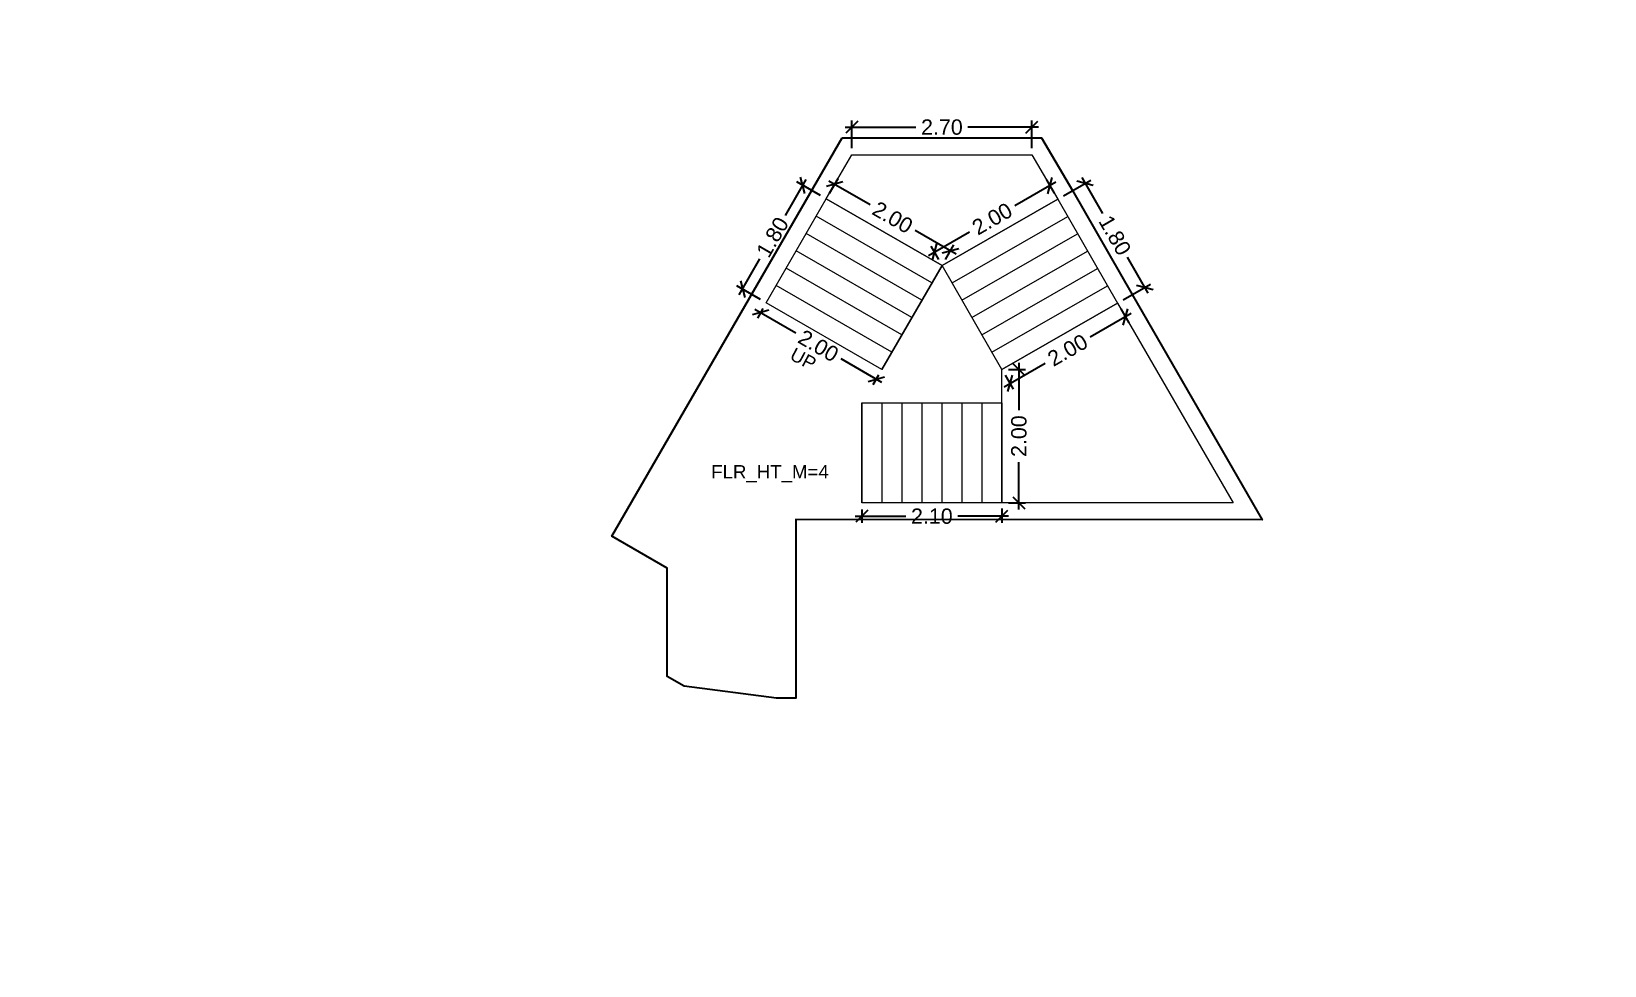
# Model space of a CAD drawing. Header units: metres. Extents: x 256329 to 886268, y -249371 to 355.
# Drawn here: x 286741.95 to 286765.53, y -1216.01 to -1201.99 of the extents above; entities that cross this region are included whole.
import ezdxf

# ---------------------------------------------------------------- set-up
doc = ezdxf.new("R2010")
doc.units = ezdxf.units.M
doc.header["$MEASUREMENT"] = 0
doc.header["$PDMODE"] = 35
doc.linetypes.add('CONTINOUS', pattern=[0])
doc.layers.get('0').update_dxf_attribs({"lineweight": 18})
doc.layers.get('Defpoints').update_dxf_attribs({"lineweight": 20})
doc.layers.add('A_TEXT', color=4, linetype='Continuous', lineweight=0, transparency=0.3)
doc.layers.add('BLK_2_FLR_3_STAIR_2', color=7, linetype='Continuous', plot=False)
for name, color, linetype, lineweight in [('BLK_2_FLR_3_STAIR_2_FLIGHT_1', 7, 'Continuous', 0), ('BLK_2_FLR_3_STAIR_2_FLIGHT_2', 7, 'Continuous', 0), ('BLK_2_FLR_3_STAIR_2_FLIGHT_3', 7, 'Continuous', 0), ('BLK_2_FLR_3_STAIR_2_LANDING_1', 7, 'Continuous', 0), ('BLK_2_FLR_3_STAIR_2_LANDING_2', 7, 'Continuous', 0)]:
    doc.layers.add(name, color=color, linetype=linetype, lineweight=lineweight)
doc.styles.add('Arial', font='arial.ttf')
doc.styles.get("Standard").update_dxf_attribs({"font": 'arial.ttf'})
doc.dimstyles.new('METRIC DIM', dxfattribs={"dimtxt": 0.23, "dimasz": 0.18, "dimexe": 0.1, "dimexo": 0.1, "dimgap": 0.09, "dimtad": 0, "dimzin": 0, "dimdsep": 46, "dimtxsty": 'Standard', "dimblk": 'OBLIQUE', "dimcen": 0, "dimdle": 0.1, "dimclrd": 147, "dimclre": 147, "dimclrt": 7, "dimadec": 0, "dimazin": 0, "dimtfac": 1, "dimtofl": 0, "dimtmove": 0, "dimatfit": 2, "dimfxl": 0.125, "dimtolj": 1, "dimtzin": 0, "dimarcsym": 0})

# ---------------------------------------------------------------- blocks, each defined once
blk = doc.blocks.new('_Oblique')
at = {"color": 0, "linetype": 'ByBlock', "lineweight": -2}
blk.add_line((-0.5, -0.5), (0.5, 0.5), dxfattribs=at)
blk = doc.blocks.new('*D1361')
at = {"layer": 'BLK_2_FLR_3_STAIR_2_FLIGHT_2', "color": 147, "lineweight": -2, "transparency": 16777216}
for p, q in [((286757.421107, -1204.457693), (286757.830231, -1204.2226)), ((286757.693703, -1204.185718), (286758.00385, -1204.725455)), ((286758.690159, -1205.919811), (286758.380012, -1205.380074)), ((286758.317917, -1206.018376), (286758.727041, -1205.783283))]:
    blk.add_line(p, q, dxfattribs=at)
at = {"layer": 'Defpoints', "color": 0, "linetype": 'CONTINOUS', "transparency": 16777216}
for p in [(286757.334403, -1204.507516, 0.042641), (286758.640336, -1205.833106), (286758.231213, -1206.068199, 0.042641)]:
    blk.add_point(p, dxfattribs=at)
at = {"layer": 'BLK_2_FLR_3_STAIR_2_FLIGHT_2', "color": 147, "linetype": 'CONTINOUS', "lineweight": -2, "transparency": 16777216, "xscale": 0.18, "yscale": 0.18, "zscale": 0.18}
for p, rotation in [((286757.743526, -1204.272423), 119.882813), ((286758.640336, -1205.833106), 299.882813)]:
    blk.add_blockref('_Oblique', p, dxfattribs=dict(at, rotation=rotation))
at = {"layer": 'BLK_2_FLR_3_STAIR_2_FLIGHT_2', "color": 7, "linetype": 'CONTINOUS', "transparency": 16777216, "insert": (286758.191931, -1205.052765), "char_height": 0.23, "attachment_point": 5, "rotation": 299.8828126}
blk.add_mtext('\\A1;1.80', dxfattribs=at)
blk = doc.blocks.new('*D1362')
at = {"layer": 'BLK_2_FLR_3_STAIR_2_LANDING_1', "color": 147, "lineweight": -2, "transparency": 16777216}
for p, q in [((286753.905598, -1204.23533), (286754.521524, -1204.589474)), ((286753.914997, -1204.419602), (286754.042135, -1204.198484)), ((286755.81414, -1205.332699), (286755.198214, -1204.978555)), ((286755.650156, -1205.41728), (286755.777294, -1205.196162))]:
    blk.add_line(p, q, dxfattribs=at)
at = {"layer": 'Defpoints', "color": 0, "linetype": 'CONTINOUS', "transparency": 16777216}
for p in [(286753.865151, -1204.506293, 0.042641), (286755.60031, -1205.503971, 0.042641), (286755.727448, -1205.282854)]:
    blk.add_point(p, dxfattribs=at)
at = {"layer": 'BLK_2_FLR_3_STAIR_2_LANDING_1', "color": 147, "linetype": 'CONTINOUS', "lineweight": -2, "transparency": 16777216, "xscale": 0.18, "yscale": 0.18, "zscale": 0.18}
for p, rotation in [((286753.992289, -1204.285175), 150.102044), ((286755.727448, -1205.282854), 330.102044)]:
    blk.add_blockref('_Oblique', p, dxfattribs=dict(at, rotation=rotation))
at = {"layer": 'BLK_2_FLR_3_STAIR_2_LANDING_1', "color": 7, "linetype": 'CONTINOUS', "transparency": 16777216, "insert": (286754.859869, -1204.784014), "char_height": 0.23, "attachment_point": 5, "rotation": 330.1020442}
blk.add_mtext('\\A1;2.00', dxfattribs=at)
blk = doc.blocks.new('*D1363')
at = {"layer": 'BLK_2_FLR_3_STAIR_2_FLIGHT_2', "color": 147, "lineweight": -2, "transparency": 16777216}
for p, q in [((286757.305769, -1204.256974), (286756.690415, -1204.610573)), ((286757.28458, -1204.420811), (286757.169242, -1204.220092)), ((286755.398267, -1205.353075), (286756.013622, -1204.999476)), ((286755.550488, -1205.417267), (286755.435149, -1205.216548))]:
    blk.add_line(p, q, dxfattribs=at)
at = {"layer": 'Defpoints', "color": 0, "linetype": 'CONTINOUS', "transparency": 16777216}
for p in [(286757.219064, -1204.306797), (286757.334403, -1204.507516, 0.042641), (286755.60031, -1205.503971, 0.042641)]:
    blk.add_point(p, dxfattribs=at)
at = {"layer": 'BLK_2_FLR_3_STAIR_2_FLIGHT_2', "color": 147, "linetype": 'CONTINOUS', "lineweight": -2, "transparency": 16777216, "xscale": 0.18, "yscale": 0.18, "zscale": 0.18}
for p, rotation in [((286757.219064, -1204.306797), 29.88281300000001), ((286755.484972, -1205.303252), 209.882813)]:
    blk.add_blockref('_Oblique', p, dxfattribs=dict(at, rotation=rotation))
at = {"layer": 'BLK_2_FLR_3_STAIR_2_FLIGHT_2', "color": 7, "linetype": 'CONTINOUS', "transparency": 16777216, "insert": (286756.352018, -1204.805025), "char_height": 0.23, "attachment_point": 5, "rotation": 29.8828126}
blk.add_mtext('\\A1;2.00', dxfattribs=at)
blk = doc.blocks.new('*D1365')
at = {"layer": 'BLK_2_FLR_3_STAIR_2_FLIGHT_1', "color": 147, "lineweight": -2, "transparency": 16777216}
for p, q in [((286752.795189, -1206.160267), (286753.409603, -1206.514844)), ((286752.915463, -1206.151921), (286752.831817, -1206.296863)), ((286754.700087, -1207.25958), (286754.085673, -1206.905003)), ((286754.647137, -1207.151267), (286754.563491, -1207.296208))]:
    blk.add_line(p, q, dxfattribs=at)
at = {"layer": 'Defpoints', "color": 0, "linetype": 'CONTINOUS', "transparency": 16777216}
for p in [(286752.881801, -1206.210251), (286752.965446, -1206.065309, 0.042641), (286754.69712, -1207.064655, 0.042641)]:
    blk.add_point(p, dxfattribs=at)
at = {"layer": 'BLK_2_FLR_3_STAIR_2_FLIGHT_1', "color": 147, "linetype": 'CONTINOUS', "lineweight": -2, "transparency": 16777216, "xscale": 0.18, "yscale": 0.18, "zscale": 0.18}
for p, rotation in [((286752.881801, -1206.210251), 150.01084), ((286754.613475, -1207.209596), 330.01084)]:
    blk.add_blockref('_Oblique', p, dxfattribs=dict(at, rotation=rotation))
at = {"layer": 'BLK_2_FLR_3_STAIR_2_FLIGHT_1', "color": 7, "linetype": 'CONTINOUS', "transparency": 16777216, "insert": (286753.747638, -1206.709924), "char_height": 0.23, "attachment_point": 5, "rotation": 330.0108404}
blk.add_mtext('\\A1;2.00', dxfattribs=at)
blk = doc.blocks.new('*D1366')
at = {"layer": 'BLK_2_FLR_3_STAIR_2_LANDING_2', "color": 147, "lineweight": -2, "transparency": 16777216}
for p, q in [((286758.281035, -1206.154904), (286758.40063, -1206.36303)), ((286758.437512, -1206.226502), (286757.822157, -1206.580101)), ((286756.53001, -1207.322603), (286757.145365, -1206.969004)), ((286756.546943, -1207.151359), (286756.666537, -1207.359485))]:
    blk.add_line(p, q, dxfattribs=at)
at = {"layer": 'Defpoints', "color": 0, "linetype": 'CONTINOUS', "transparency": 16777216}
for p in [(286758.231213, -1206.068199, 0.042641), (286758.350807, -1206.276325), (286756.49712, -1207.064655, 0.042641)]:
    blk.add_point(p, dxfattribs=at)
at = {"layer": 'BLK_2_FLR_3_STAIR_2_LANDING_2', "color": 147, "linetype": 'CONTINOUS', "lineweight": -2, "transparency": 16777216, "xscale": 0.18, "yscale": 0.18, "zscale": 0.18}
for p, rotation in [((286758.350807, -1206.276325), 29.88281300000001), ((286756.616715, -1207.27278), 209.882813)]:
    blk.add_blockref('_Oblique', p, dxfattribs=dict(at, rotation=rotation))
at = {"layer": 'BLK_2_FLR_3_STAIR_2_LANDING_2', "color": 7, "linetype": 'CONTINOUS', "transparency": 16777216, "insert": (286757.483761, -1206.774553), "char_height": 0.23, "attachment_point": 5, "rotation": 29.8828126}
blk.add_mtext('\\A1;2.00', dxfattribs=at)
blk = doc.blocks.new('*D1367')
at = {"layer": 'BLK_2_FLR_3_STAIR_2_LANDING_2', "color": 147, "lineweight": -2, "transparency": 16777216}
for p, q in [((286756.59712, -1207.064655), (286756.852771, -1207.064655)), ((286756.752771, -1206.964655), (286756.752771, -1207.674368)), ((286756.752771, -1209.164655), (286756.752771, -1208.454941)), ((286756.59712, -1209.064655), (286756.852771, -1209.064655))]:
    blk.add_line(p, q, dxfattribs=at)
at = {"layer": 'Defpoints', "color": 0, "linetype": 'CONTINOUS', "transparency": 16777216}
for p in [(286756.49712, -1207.064655, 0.042641), (286756.49712, -1209.064655, 0.042641), (286756.752771, -1209.064655)]:
    blk.add_point(p, dxfattribs=at)
at = {"layer": 'BLK_2_FLR_3_STAIR_2_LANDING_2', "color": 147, "linetype": 'CONTINOUS', "lineweight": -2, "transparency": 16777216, "xscale": 0.18, "yscale": 0.18, "zscale": 0.18}
for p, rotation in [((286756.752771, -1207.064655), 90), ((286756.752771, -1209.064655), 270)]:
    blk.add_blockref('_Oblique', p, dxfattribs=dict(at, rotation=rotation))
at = {"layer": 'BLK_2_FLR_3_STAIR_2_LANDING_2', "color": 7, "linetype": 'CONTINOUS', "transparency": 16777216, "insert": (286756.752771, -1208.064655), "char_height": 0.23, "attachment_point": 5, "rotation": 90}
blk.add_mtext('\\A1;2.00', dxfattribs=at)
blk = doc.blocks.new('*D1368')
at = {"layer": 'BLK_2_FLR_3_STAIR_2_FLIGHT_1', "color": 147, "lineweight": -2, "transparency": 16777216}
for p, q in [((286753.559206, -1204.214275), (286753.248058, -1204.753435)), ((286753.778539, -1204.456309), (286753.42261, -1204.250903)), ((286752.559534, -1205.946515), (286752.870682, -1205.407355)), ((286752.878834, -1206.015325), (286752.522905, -1205.809919))]:
    blk.add_line(p, q, dxfattribs=at)
at = {"layer": 'Defpoints', "color": 0, "linetype": 'CONTINOUS', "transparency": 16777216}
for p in [(286753.865151, -1204.506293, 0.042641), (286752.609517, -1205.859903), (286752.965446, -1206.065309, 0.042641)]:
    blk.add_point(p, dxfattribs=at)
at = {"layer": 'BLK_2_FLR_3_STAIR_2_FLIGHT_1', "color": 147, "linetype": 'CONTINOUS', "lineweight": -2, "transparency": 16777216, "xscale": 0.18, "yscale": 0.18, "zscale": 0.18}
for p, rotation in [((286753.509222, -1204.300887), 60.01084000000001), ((286752.609517, -1205.859903), 240.01084)]:
    blk.add_blockref('_Oblique', p, dxfattribs=dict(at, rotation=rotation))
at = {"layer": 'BLK_2_FLR_3_STAIR_2_FLIGHT_1', "color": 7, "linetype": 'CONTINOUS', "transparency": 16777216, "insert": (286753.05937, -1205.080395), "char_height": 0.23, "attachment_point": 5, "rotation": 60.0108404}
blk.add_mtext('\\A1;1.80', dxfattribs=at)
blk = doc.blocks.new('*D1369')
at = {"layer": 'BLK_2_FLR_3_STAIR_2_FLIGHT_3', "color": 147, "lineweight": -2, "transparency": 16777216}
for p, q in [((286754.29712, -1209.266003), (286755.056834, -1209.266003)), ((286754.39712, -1209.164655), (286754.39712, -1209.366003)), ((286756.59712, -1209.266003), (286755.837407, -1209.266003)), ((286756.49712, -1209.150856), (286756.49712, -1209.366003))]:
    blk.add_line(p, q, dxfattribs=at)
at = {"layer": 'Defpoints', "color": 0, "linetype": 'CONTINOUS', "transparency": 16777216}
for p in [(286754.39712, -1209.064655, 0.042641), (286756.49712, -1209.050856, 0.042641), (286756.49712, -1209.266003)]:
    blk.add_point(p, dxfattribs=at)
at = {"layer": 'BLK_2_FLR_3_STAIR_2_FLIGHT_3', "color": 147, "linetype": 'CONTINOUS', "lineweight": -2, "transparency": 16777216, "xscale": 0.18, "yscale": 0.18, "zscale": 0.18, "rotation": 180}
blk.add_blockref('_Oblique', (286754.39712, -1209.266003), dxfattribs=at)
at = {"layer": 'BLK_2_FLR_3_STAIR_2_FLIGHT_3', "color": 147, "linetype": 'CONTINOUS', "lineweight": -2, "transparency": 16777216, "xscale": 0.18, "yscale": 0.18, "zscale": 0.18}
blk.add_blockref('_Oblique', (286756.49712, -1209.266003), dxfattribs=at)
at = {"layer": 'BLK_2_FLR_3_STAIR_2_FLIGHT_3', "color": 7, "linetype": 'CONTINOUS', "transparency": 16777216, "insert": (286755.44712, -1209.266003), "char_height": 0.23, "attachment_point": 5}
blk.add_mtext('\\A1;2.10', dxfattribs=at)
blk = doc.blocks.new('*D1370')
at = {"layer": 'BLK_2_FLR_3_STAIR_2_LANDING_1', "color": 147, "lineweight": -2, "transparency": 16777216}
for p, q in [((286754.24847, -1203.743078), (286754.24847, -1203.329908)), ((286756.94741, -1203.743742), (286756.94741, -1203.329908)), ((286754.14847, -1203.429908), (286755.207653, -1203.429908)), ((286757.04741, -1203.429908), (286755.988226, -1203.429908))]:
    blk.add_line(p, q, dxfattribs=at)
at = {"layer": 'Defpoints', "color": 0, "linetype": 'CONTINOUS', "transparency": 16777216}
for p in [(286756.94741, -1203.429908), (286754.24847, -1203.843078, 0.042641), (286756.94741, -1203.843742, 0.042641)]:
    blk.add_point(p, dxfattribs=at)
at = {"layer": 'BLK_2_FLR_3_STAIR_2_LANDING_1', "color": 147, "linetype": 'CONTINOUS', "lineweight": -2, "transparency": 16777216, "xscale": 0.18, "yscale": 0.18, "zscale": 0.18, "rotation": 180}
blk.add_blockref('_Oblique', (286754.24847, -1203.429908), dxfattribs=at)
at = {"layer": 'BLK_2_FLR_3_STAIR_2_LANDING_1', "color": 147, "linetype": 'CONTINOUS', "lineweight": -2, "transparency": 16777216, "xscale": 0.18, "yscale": 0.18, "zscale": 0.18}
blk.add_blockref('_Oblique', (286756.94741, -1203.429908), dxfattribs=at)
at = {"layer": 'BLK_2_FLR_3_STAIR_2_LANDING_1', "color": 7, "linetype": 'CONTINOUS', "transparency": 16777216, "insert": (286755.59794, -1203.429908), "char_height": 0.23, "attachment_point": 5}
blk.add_mtext('\\A1;2.70', dxfattribs=at)

msp = doc.modelspace()

# ---------------------------------------------------------------- linework, layer by layer
at = {"color": 5, "linetype": 'CONTINOUS'}
for p, q in [((286756.49712, -1207.064655, 0.042641), (286755.60031, -1205.503971, 0.042641)), ((286754.69712, -1207.564201, 0.02134), (286756.49712, -1207.564201, 0.02134))]:
    msp.add_line(p, q, dxfattribs=at)
at = {"color": 5, "linetype": 'CONTINOUS', "elevation": 0.042641}
msp.add_lwpolyline([(286754.69712, -1207.064655), (286755.60031, -1205.503971)], dxfattribs=at)
at = {"layer": 'BLK_2_FLR_3_STAIR_2', "color": 7, "linetype": 'CONTINOUS', "elevation": 0.042641}
msp.add_lwpolyline([(286754.102274, -1203.589724), (286757.092969, -1203.590459), (286757.553645, -1204.380615), (286758.450715, -1205.94175), (286760.401525, -1209.319636), (286753.409123, -1209.31661), (286753.408453, -1211.993202), (286753.11916, -1211.993129), (286751.733978, -1211.815564), (286751.480645, -1211.669353), (286751.480958, -1210.046412), (286750.649992, -1209.566202)], close=True, dxfattribs=at)
at = {"layer": 'BLK_2_FLR_3_STAIR_2_FLIGHT_1', "color": 3, "linetype": 'CONTINOUS'}
for p, q in [((286755.60031, -1205.503971, 0.042641), (286753.865151, -1204.506293, 0.042641)), ((286755.446874, -1205.765475, 0.042641), (286753.715201, -1204.766129, 0.042641)), ((286755.296924, -1206.025311, 0.042641), (286753.56525, -1205.025965, 0.042641)), ((286755.146973, -1206.285147, 0.042641), (286753.415299, -1205.285801, 0.042641)), ((286754.997022, -1206.544983, 0.042641), (286753.265348, -1205.545637, 0.042641)), ((286754.847071, -1206.804819, 0.042641), (286753.115397, -1205.805473, 0.042641)), ((286754.69712, -1207.064655, 0.042641), (286752.965446, -1206.065309, 0.042641))]:
    msp.add_line(p, q, dxfattribs=at)
at = {"layer": 'BLK_2_FLR_3_STAIR_2_FLIGHT_1', "ltscale": 0.05, "elevation": 0.042641}
msp.add_lwpolyline([(286755.60031, -1205.503971), (286754.69712, -1207.064655), (286752.965446, -1206.065309), (286753.865151, -1204.506293), (286755.60031, -1205.503971)], dxfattribs=at)
at = {"layer": 'BLK_2_FLR_3_STAIR_2_FLIGHT_2', "color": 3, "linetype": 'CONTINOUS'}
for p, q in [((286755.60031, -1205.503971, 0.042641), (286757.334403, -1204.507516, 0.042641)), ((286755.749779, -1205.764085, 0.042641), (286757.483871, -1204.76763, 0.042641)), ((286755.899247, -1206.024199, 0.042641), (286757.633339, -1205.027744, 0.042641)), ((286756.048715, -1206.284313, 0.042641), (286757.782808, -1205.287858, 0.042641)), ((286756.198184, -1206.544427, 0.042641), (286757.932276, -1205.547971, 0.042641)), ((286756.347652, -1206.804541, 0.042641), (286758.081744, -1205.808085, 0.042641)), ((286756.49712, -1207.064655, 0.042641), (286758.231213, -1206.068199, 0.042641))]:
    msp.add_line(p, q, dxfattribs=at)
at = {"layer": 'BLK_2_FLR_3_STAIR_2_FLIGHT_2', "color": 7, "linetype": 'CONTINOUS', "elevation": 0.042641}
msp.add_lwpolyline([(286757.334403, -1204.507516), (286758.231213, -1206.068199), (286756.49712, -1207.064655), (286755.60031, -1205.503971), (286757.334403, -1204.507516)], dxfattribs=at)
at = {"layer": 'BLK_2_FLR_3_STAIR_2_FLIGHT_3', "color": 3, "linetype": 'CONTINOUS'}
for p, q in [((286754.39712, -1207.564201, 0.02134), (286754.39712, -1209.064655, 0.042641)), ((286754.69712, -1207.564201, 0.02134), (286754.69712, -1209.064655, 0.042641)), ((286754.99712, -1207.564201, 0.02134), (286754.99712, -1209.064655, 0.042641)), ((286755.29712, -1207.564201, 0.02134), (286755.29712, -1209.064655, 0.042641)), ((286755.59712, -1207.564201, 0.02134), (286755.59712, -1209.064655, 0.042641)), ((286755.89712, -1207.564201, 0.02134), (286755.89712, -1209.064655, 0.042641)), ((286756.19712, -1207.564201, 0.02134), (286756.19712, -1209.064655, 0.042641)), ((286756.49712, -1207.564201, 0.02134), (286756.49712, -1209.064655, 0.042641))]:
    msp.add_line(p, q, dxfattribs=at)
at = {"layer": 'BLK_2_FLR_3_STAIR_2_FLIGHT_3', "color": 7, "linetype": 'CONTINOUS', "elevation": 0.042641}
msp.add_lwpolyline([(286754.39712, -1207.564201), (286756.49712, -1207.564201), (286756.49712, -1209.064655), (286754.39712, -1209.064655)], close=True, dxfattribs=at)
at = {"layer": 'BLK_2_FLR_3_STAIR_2_LANDING_1', "color": 7, "linetype": 'CONTINOUS', "elevation": 0.042641}
msp.add_lwpolyline([(286754.24847, -1203.843078), (286756.94741, -1203.843742), (286757.334403, -1204.507516), (286755.60031, -1205.503971), (286753.865151, -1204.506293), (286754.24847, -1203.843078)], dxfattribs=at)
at = {"layer": 'BLK_2_FLR_3_STAIR_2_LANDING_2', "ltscale": 0.05, "elevation": 0.042641}
msp.add_lwpolyline([(286756.49712, -1207.064655), (286758.231213, -1206.068199), (286759.962155, -1209.065378), (286756.49712, -1209.065378), (286756.49712, -1207.064655)], dxfattribs=at)

# ---------------------------------------------------------------- texts
at = {"layer": 'A_TEXT', "lineweight": 0, "insert": (286754.367622, -1207.476356, 0.042641), "char_height": 0.2, "width": 2.485498, "attachment_point": 9, "rotation": 331.8720228, "style": 'Arial'}
msp.add_mtext('\\pxi2.2673,qc;UP', dxfattribs=at)
at = {"layer": 'BLK_2_FLR_3_STAIR_2', "color": 7, "linetype": 'CONTINOUS', "insert": (286752.139877, -1208.498961), "char_height": 0.2, "attachment_point": 1}
msp.add_mtext_dynamic_manual_height_columns('FLR_HT_M=4', width=2.272281, gutter_width=0.405, heights=[0.300679], dxfattribs=at)

# ---------------------------------------------------------------- dimensions: what is measured, and where the dimension line sits
at = {"layer": 'BLK_2_FLR_3_STAIR_2_FLIGHT_1', "color": 1, "linetype": 'CONTINOUS'}
dim = msp.add_aligned_dim(p1=(286753.865151, -1204.506293, 0.042641), p2=(286752.965446, -1206.065309, 0.042641), distance=-0.410947, dimstyle='METRIC DIM', override={"dimfxl": 0.18}, dxfattribs=at)
dim.commit()
dim.dimension.update_dxf_attribs({"geometry": '*D1368', "text_midpoint": (286753.05937, -1205.080395)})
at = {"layer": 'BLK_2_FLR_3_STAIR_2_FLIGHT_1', "color": 2, "linetype": 'CONTINOUS'}
dim = msp.add_aligned_dim(p1=(286754.69712, -1207.064655, 0.042641), p2=(286752.965446, -1206.065309, 0.042641), distance=0.167346, dimstyle='METRIC DIM', override={"dimfxl": 0.18}, dxfattribs=at)
dim.commit()
dim.dimension.update_dxf_attribs({"geometry": '*D1365', "text_midpoint": (286753.747638, -1206.709924)})
at = {"layer": 'BLK_2_FLR_3_STAIR_2_FLIGHT_2', "color": 2, "linetype": 'CONTINOUS'}
dim = msp.add_aligned_dim(p1=(286755.60031, -1205.503971, 0.042641), p2=(286757.334403, -1204.507516, 0.042641), distance=0.231498, dimstyle='METRIC DIM', override={"dimfxl": 0.18}, dxfattribs=at)
dim.commit()
dim.dimension.update_dxf_attribs({"geometry": '*D1363', "text_midpoint": (286756.352018, -1204.805025)})
at = {"layer": 'BLK_2_FLR_3_STAIR_2_FLIGHT_2', "color": 1, "linetype": 'CONTINOUS'}
dim = msp.add_aligned_dim(p1=(286757.334403, -1204.507516, 0.042641), p2=(286758.231213, -1206.068199, 0.042641), distance=0.471858, dimstyle='METRIC DIM', override={"dimfxl": 0.18}, dxfattribs=at)
dim.commit()
dim.dimension.update_dxf_attribs({"geometry": '*D1361', "text_midpoint": (286758.191931, -1205.052765)})
at = {"layer": 'BLK_2_FLR_3_STAIR_2_FLIGHT_3', "color": 1, "linetype": 'CONTINOUS'}
dim = msp.add_linear_dim(base=(286756.49712, -1209.266003), p1=(286754.39712, -1209.064655, 0.042641), p2=(286756.49712, -1209.050856, 0.042641), dimstyle='METRIC DIM', override={"dimfxl": 0.18}, dxfattribs=at)
dim.commit()
dim.dimension.update_dxf_attribs({"geometry": '*D1369', "text_midpoint": (286755.44712, -1209.266003)})
at = {"layer": 'BLK_2_FLR_3_STAIR_2_LANDING_1', "color": 1, "linetype": 'CONTINOUS'}
dim = msp.add_linear_dim(base=(286756.94741, -1203.429908), p1=(286754.24847, -1203.843078, 0.042641), p2=(286756.94741, -1203.843742, 0.042641), dimstyle='METRIC DIM', override={"dimfxl": 0.18}, dxfattribs=at)
dim.commit()
dim.dimension.update_dxf_attribs({"geometry": '*D1370', "text_midpoint": (286755.59794, -1203.429908)})
at = {"layer": 'BLK_2_FLR_3_STAIR_2_LANDING_1', "color": 2, "linetype": 'CONTINOUS'}
dim = msp.add_aligned_dim(p1=(286753.865151, -1204.506293, 0.042641), p2=(286755.60031, -1205.503971, 0.042641), distance=0.255062, dimstyle='METRIC DIM', override={"dimfxl": 0.18}, dxfattribs=at)
dim.commit()
dim.dimension.update_dxf_attribs({"geometry": '*D1362', "text_midpoint": (286754.859869, -1204.784014)})
at = {"layer": 'BLK_2_FLR_3_STAIR_2_LANDING_2', "color": 1, "linetype": 'CONTINOUS'}
dim = msp.add_aligned_dim(p1=(286756.49712, -1207.064655, 0.042641), p2=(286758.231213, -1206.068199, 0.042641), distance=-0.24004, dimstyle='METRIC DIM', override={"dimfxl": 0.18}, dxfattribs=at)
dim.commit()
dim.dimension.update_dxf_attribs({"geometry": '*D1366', "text_midpoint": (286757.483761, -1206.774553)})
at = {"layer": 'BLK_2_FLR_3_STAIR_2_LANDING_2', "color": 2, "linetype": 'CONTINOUS'}
dim = msp.add_aligned_dim(p1=(286756.49712, -1207.064655, 0.042641), p2=(286756.49712, -1209.064655, 0.042641), distance=0.255651, dimstyle='METRIC DIM', override={"dimfxl": 0.18}, dxfattribs=at)
dim.commit()
dim.dimension.update_dxf_attribs({"geometry": '*D1367', "text_midpoint": (286756.752771, -1208.064655)})

doc.saveas('drawing.dxf')
